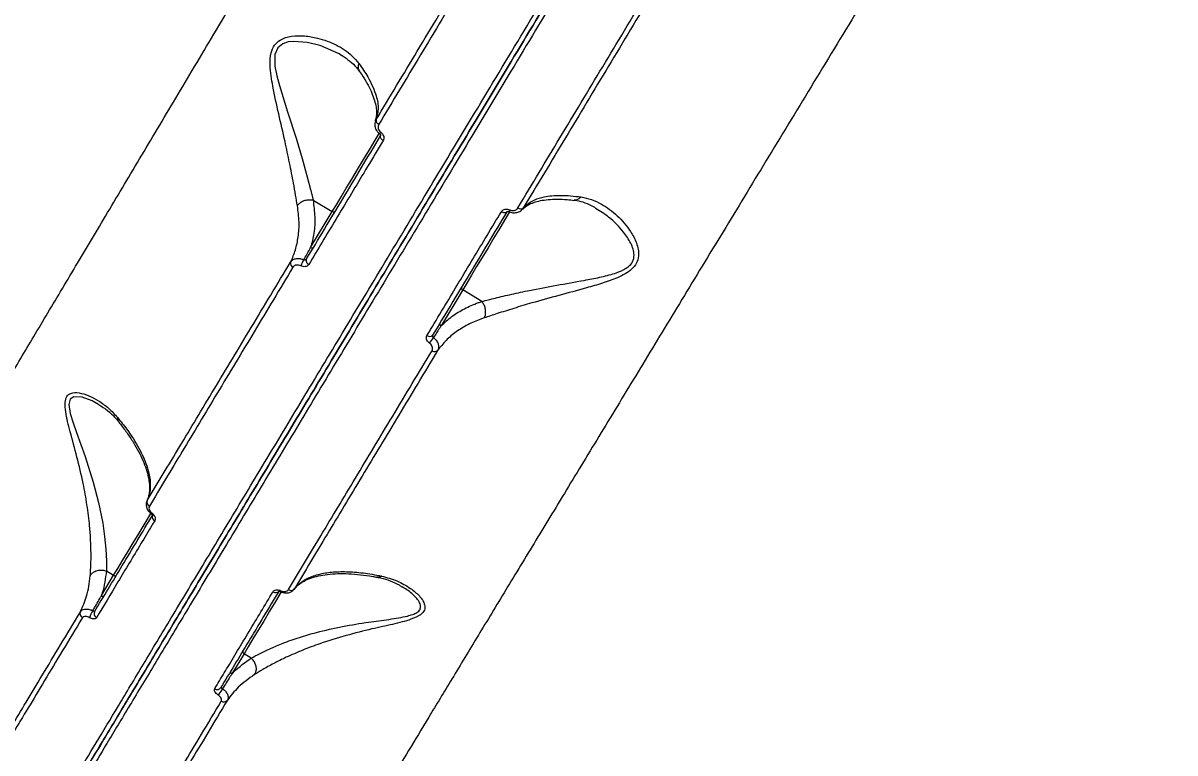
# Model space of a CAD drawing. Header units: millimetres. Extents: x -10374 to 11119, y -8221 to 9433.
# Drawn here: x -873.7 to -631.3, y -2485.7 to -2332.2 of the extents above; entities that cross this region are included whole.
import ezdxf

# ---------------------------------------------------------------- set-up
doc = ezdxf.new("R2010")
doc.units = ezdxf.units.MM
for name, color, linetype in [('DIKOM_ОБЪЕКТ', 7, 'Continuous'), ('DIKOM_РАЗМЕР_ЗОНА', 7, 'Continuous'), ('DIKOM_РАЗМЕР_ОБЪЕКТА', 7, 'Continuous')]:
    doc.layers.add(name, color=color, linetype=linetype)
doc.styles.add('style1', font='arial.ttf', dxfattribs={"width": 0.8})
doc.dimstyles.new('1-50', dxfattribs={"dimtxt": 300, "dimasz": 200, "dimexe": 100, "dimexo": 0, "dimgap": 100, "dimtad": 0, "dimdec": 0, "dimtxsty": 'style1', "dimcen": 0, "dimclrd": 7, "dimclre": 7, "dimadec": 1, "dimazin": 2, "dimtfac": 1, "dimtdec": 0, "dimtmove": 1, "dimatfit": 3, "dimfxl": 0, "dimlwd": 25, "dimlwe": 18, "dimarcsym": 0})

# ---------------------------------------------------------------- blocks, each defined once
blk = doc.blocks.new('*D16')
at = {"layer": 'Defpoints', "color": 0, "transparency": 16777216}
for p in [(-9045.1, 5161.67), (3694.49, 5161.67), (1813.16, -6719.94)]:
    blk.add_point(p, dxfattribs=at)
at = {"layer": 'DIKOM_РАЗМЕР_ОБЪЕКТА', "color": 7, "lineweight": 18, "transparency": 16777216}
for p, q in [((3694.49, 5161.67), (-9145.1, 5161.67)), ((1813.16, -6719.94), (-9145.1, -6719.94))]:
    blk.add_line(p, q, dxfattribs=at)
at = {"layer": 'DIKOM_РАЗМЕР_ОБЪЕКТА', "color": 7, "lineweight": 25, "transparency": 16777216}
for p, q in [((-9045.1, 4961.67), (-9045.1, -0.45)), ((-9045.1, -6519.94), (-9045.1, -1080.23))]:
    blk.add_line(p, q, dxfattribs=at)
at = {"layer": 'DIKOM_РАЗМЕР_ОБЪЕКТА', "color": 7, "transparency": 16777216}
for points in [[(-9078.43, 4961.67), (-9011.76, 4961.67), (-9045.1, 5161.67)], [(-9078.43, -6519.94), (-9011.76, -6519.94), (-9045.1, -6719.94)]]:
    blk.add_solid(points, dxfattribs=at)
at = {"layer": 'DIKOM_РАЗМЕР_ОБЪЕКТА', "color": 0, "transparency": 16777216, "insert": (-9045.1, -540.34), "char_height": 300, "attachment_point": 5, "rotation": 90, "style": 'style1'}
blk.add_mtext('11900', dxfattribs=at)
blk = doc.blocks.new('*D14')
at = {"layer": 'Defpoints', "color": 0, "transparency": 16777216}
for p in [(-7515.85, 9236.32), (11119.43, -1423.4), (-7515.85, -2401.58)]:
    blk.add_point(p, dxfattribs=at)
at = {"layer": 'DIKOM_РАЗМЕР_ЗОНА', "color": 7, "lineweight": 18, "transparency": 16777216}
for p, q in [((-7515.85, -2401.58), (-7515.85, 9336.32)), ((11119.43, -1423.4), (11119.43, 9336.32))]:
    blk.add_line(p, q, dxfattribs=at)
at = {"layer": 'DIKOM_РАЗМЕР_ЗОНА', "color": 7, "lineweight": 25, "transparency": 16777216}
for p, q in [((-7315.85, 9236.32), (77.56, 9236.32)), ((10919.43, 9236.32), (1157.34, 9236.32))]:
    blk.add_line(p, q, dxfattribs=at)
at = {"layer": 'DIKOM_РАЗМЕР_ЗОНА', "color": 7, "transparency": 16777216}
for points in [[(-7315.85, 9269.65), (-7315.85, 9202.98), (-7515.85, 9236.32)], [(10919.43, 9269.65), (10919.43, 9202.98), (11119.43, 9236.32)]]:
    blk.add_solid(points, dxfattribs=at)
at = {"layer": 'DIKOM_РАЗМЕР_ЗОНА', "color": 0, "transparency": 16777216, "insert": (617.45, 9236.32), "char_height": 300, "attachment_point": 5, "style": 'style1'}
blk.add_mtext('18650', dxfattribs=at)
blk = doc.blocks.new('*D13')
at = {"layer": 'Defpoints', "color": 0, "transparency": 16777216}
for p in [(-10176.97, 7112.81), (3082.33, 7112.81), (2015.48, -8221.4)]:
    blk.add_point(p, dxfattribs=at)
at = {"layer": 'DIKOM_РАЗМЕР_ЗОНА', "color": 7, "lineweight": 18, "transparency": 16777216}
for p, q in [((3082.33, 7112.81), (-10276.97, 7112.81)), ((2015.48, -8221.4), (-10276.97, -8221.4))]:
    blk.add_line(p, q, dxfattribs=at)
at = {"layer": 'DIKOM_РАЗМЕР_ЗОНА', "color": 7, "lineweight": 25, "transparency": 16777216}
for p, q in [((-10176.97, 6912.81), (-10176.97, -14.41)), ((-10176.97, -8021.4), (-10176.97, -1094.19))]:
    blk.add_line(p, q, dxfattribs=at)
at = {"layer": 'DIKOM_РАЗМЕР_ЗОНА', "color": 7, "transparency": 16777216}
for points in [[(-10210.3, 6912.81), (-10143.64, 6912.81), (-10176.97, 7112.81)], [(-10210.3, -8021.4), (-10143.64, -8021.4), (-10176.97, -8221.4)]]:
    blk.add_solid(points, dxfattribs=at)
at = {"layer": 'DIKOM_РАЗМЕР_ЗОНА', "color": 0, "transparency": 16777216, "insert": (-10176.97, -554.3), "char_height": 300, "attachment_point": 5, "rotation": 90, "style": 'style1'}
blk.add_mtext('15300', dxfattribs=at)

msp = doc.modelspace()

# ---------------------------------------------------------------- linework, layer by layer
at = {"layer": 'DIKOM_ОБЪЕКТ', "color": 7, "linetype": 'Continuous', "lineweight": 15}
for p, q in [((-799.48, -2352.76), (-799.38, -2352.48)), ((-812.65, -2369.4), (-808.61, -2371.82)), ((-813.16, -2379.4), (-808.61, -2371.82)), ((-781.18, -2388.3), (-785.73, -2395.88)), ((-777.14, -2390.73), (-781.18, -2388.3)), ((-847.54, -2432.6), (-847.61, -2432.76)), ((-857.17, -2452.64), (-854.6, -2448.36)), ((-856.13, -2447.44), (-856.13, -2447.45)), ((-856.13, -2447.45), (-854.6, -2448.36)), ((-816.66, -2451.35), (-816.6, -2451.26)), ((-827.17, -2464.85), (-829.74, -2469.12)), ((-825.64, -2465.76), (-827.17, -2464.85)), ((-825.64, -2465.76), (-825.64, -2465.77))]:
    msp.add_line(p, q, dxfattribs=at)
at = {"layer": 'DIKOM_ОБЪЕКТ', "color": 7, "linetype": 'Continuous', "lineweight": 15, "flags": 128}
for points in [[(-806.59, -2339.06), (-807.14, -2338.66), (-811.18, -2336.91), (-813.91, -2336.22), (-816.68, -2336.01), (-817.88, -2336.14), (-819, -2336.51), (-820.08, -2337.39), (-820.66, -2338.77), (-820.66, -2341.24), (-820.28, -2343.27), (-819.74, -2345.33), (-818.03, -2350.86), (-816.24, -2356.39), (-814.95, -2360.67), (-813.81, -2364.79), (-813.2, -2367.19), (-812.65, -2369.39), (-812.65, -2369.39), (-812.65, -2369.39)], [(-808.61, -2371.82), (-807.74, -2370.38), (-806.75, -2368.74), (-805.67, -2366.93), (-804.5, -2364.99), (-803.28, -2362.96), (-802.04, -2360.89), (-800.79, -2358.82), (-799.58, -2356.8), (-798.73, -2355.39)], [(-797.91, -2356.92), (-798.07, -2356.81), (-798.21, -2356.68), (-798.33, -2356.54), (-798.42, -2356.4), (-798.48, -2356.26), (-798.51, -2356.13), (-798.5, -2356), (-798.45, -2355.89)], [(-771.32, -2371.9), (-772.15, -2373.28), (-773.37, -2375.3), (-774.61, -2377.37), (-775.85, -2379.44), (-777.07, -2381.47), (-778.24, -2383.41), (-779.33, -2385.22), (-780.31, -2386.86), (-781.18, -2388.3)], [(-771.88, -2371.86), (-771.96, -2371.95), (-772.06, -2372.02), (-772.19, -2372.06), (-772.35, -2372.07), (-772.51, -2372.06), (-772.69, -2372.02), (-772.87, -2371.95), (-773.04, -2371.86)], [(-857.79, -2412.44), (-859.13, -2411.67), (-861.22, -2410.89), (-862.98, -2410.79), (-863.76, -2411.33), (-864.03, -2412.42), (-863.74, -2414.31), (-863.15, -2416.25), (-862.43, -2418.29), (-860.6, -2423.39), (-858.88, -2428.75), (-857.76, -2433.06), (-856.9, -2437.37), (-856.5, -2440.17), (-856.24, -2442.85), (-856.13, -2445.29), (-856.13, -2447.44), (-856.13, -2447.44), (-856.13, -2447.44)], [(-854.6, -2448.36), (-853.73, -2446.92), (-852.74, -2445.27), (-851.64, -2443.45), (-850.47, -2441.5), (-849.25, -2439.46), (-848, -2437.38), (-846.8, -2435.39)], [(-846.7, -2435.42), (-846.7, -2435.42), (-846.7, -2435.42)], [(-819.36, -2451.84), (-820.57, -2453.86), (-821.82, -2455.94), (-823.04, -2457.98), (-824.21, -2459.93), (-825.31, -2461.75), (-826.3, -2463.4), (-827.17, -2464.85)], [(-819.45, -2451.8), (-819.45, -2451.8), (-819.46, -2451.78), (-819.47, -2451.75), (-819.46, -2451.71), (-819.45, -2451.66), (-819.44, -2451.6)]]:
    msp.add_lwpolyline(points, dxfattribs=at)
at = {"layer": 'DIKOM_ОБЪЕКТ', "color": 7, "linetype": 'Continuous', "lineweight": 15}
for centre, radius, start, end in [((-249.06, -1471.64), 1210, 208.04739, 238.95261), ((-798.49, -2352.63), 0.908, 170.5569, 248.1792), ((-799.16, -2354.64), 0.961, 300.8065, 325.5588), ((-808.33, -2371.46), 0.454, 232.6342, 320.7469), ((-770.46, -2371.89), 0.942, 152.2082, 177.4807), ((-768.98, -2370.36), 0.908, 229.8419, 307.4151), ((-812.88, -2379.04), 0.454, 232.6177, 320.7527), ((-808.28, -2385.74), 7.38, 149.0499, 160.253), ((-813.23, -2382.15), 0.883, 162.1987, 247.5573), ((-816.52, -2382.7), 0.906, 165.3456, 246.559), ((-780.99, -2387.89), 0.455, 157.2877, 245.3678), ((-785.54, -2395.47), 0.454, 157.225, 245.4344), ((-788.13, -2397.23), 0.884, 230.4748, 315.764), ((-793.61, -2394.56), 7.36, 317.73, 328.9628), ((-787.07, -2400.39), 0.905, 231.4363, 312.6776), ((-846.66, -2432.97), 0.93, 158.2215, 243.2417), ((-846.74, -2435.18), 0.25, 279.3808, 325.6893), ((-845.53, -2436.04), 0.944, 163.2221, 242.9707), ((-854.32, -2448), 0.454, 232.6292, 320.7627), ((-820.55, -2451.08), 0.922, 234.4733, 322.8971), ((-817.3, -2450.61), 0.931, 234.7984, 319.7482), ((-856.89, -2452.28), 0.454, 232.6393, 320.7311), ((-860.73, -2456.44), 0.951, 155.535, 241.4748), ((-855.28, -2458.5), 4.57, 143.7999, 164.5434), ((-857.78, -2456.45), 0.943, 152.888, 241.9039), ((-826.98, -2464.43), 0.455, 157.3306, 245.3249), ((-829.55, -2468.71), 0.455, 157.3314, 245.3319), ((-832.82, -2471.45), 0.943, 236.0764, 325.0969), ((-835.8, -2470.21), 4.58, 313.455, 334.1778), ((-831.42, -2474.05), 0.951, 236.5272, 322.4598)]:
    msp.add_arc(centre, radius, start, end, dxfattribs=at)
for points, knots in [([(-873.11, -2508.29), (-873.08, -2508.25), (-873, -2508.12), (-872.33, -2506.99), (-870.92, -2504.65), (-868.83, -2501.17), (-866.04, -2496.53), (-862.55, -2490.72), (-858.43, -2483.86), (-853.71, -2476.01), (-848.43, -2467.22), (-842.51, -2457.37), (-835.94, -2446.43), (-828.73, -2434.43), (-821.03, -2421.61), (-812.88, -2408.06), (-804.34, -2393.84), (-795.25, -2378.72), (-785.64, -2362.72), (-775.52, -2345.88), (-765.23, -2328.76), (-754.84, -2311.46), (-744.4, -2294.08), (-733.61, -2276.13), (-722.5, -2257.64), (-711.09, -2238.65), (-699.48, -2219.33), (-687.7, -2199.73), (-675.79, -2179.9), (-663.7, -2159.78), (-651.48, -2139.44), (-639.15, -2118.92), (-627, -2098.7), (-615.06, -2078.82), (-603.36, -2059.35), (-591.71, -2039.97), (-580.16, -2020.74), (-568.75, -2001.75), (-558.37, -1984.48), (-551.93, -1973.77), (-549.08, -1969.03)], [0, 0, 0, 0, 0.015651, 0.042167, 0.068704, 0.09522, 0.122506, 0.149814, 0.177101, 0.203617, 0.230153, 0.256669, 0.283955, 0.311264, 0.33855, 0.365066, 0.391602, 0.418118, 0.445404, 0.472713, 0.499999, 0.52556, 0.551139, 0.576701, 0.60295, 0.629218, 0.655467, 0.681983, 0.708519, 0.735035, 0.762322, 0.78963, 0.816916, 0.843432, 0.869969, 0.896485, 0.923771, 0.951079, 0.978366, 1, 1, 1, 1]), ([(-871.74, -2507.95), (-871.71, -2507.91), (-871.63, -2507.78), (-870.94, -2506.63), (-869.49, -2504.22), (-867.36, -2500.67), (-864.57, -2496.03), (-861.13, -2490.3), (-857.05, -2483.51), (-852.32, -2475.63), (-846.95, -2466.7), (-840.98, -2456.77), (-834.43, -2445.87), (-827.34, -2434.05), (-819.7, -2421.36), (-811.55, -2407.78), (-802.88, -2393.35), (-793.74, -2378.14), (-784.17, -2362.22), (-774.21, -2345.64), (-763.9, -2328.47), (-753.23, -2310.72), (-742.24, -2292.43), (-730.96, -2273.66), (-719.45, -2254.5), (-707.76, -2235.04), (-695.92, -2215.34), (-683.95, -2195.42), (-671.87, -2175.32), (-659.72, -2155.1), (-647.57, -2134.87), (-635.46, -2114.72), (-624.19, -2095.96), (-613.77, -2078.62), (-604.19, -2062.68), (-594.72, -2046.92), (-585.27, -2031.18), (-575.86, -2015.52), (-566.52, -1999.98), (-557.36, -1984.74), (-551.44, -1974.89), (-548.48, -1969.97)], [0, 0, 0, 0, 0.015652, 0.042489, 0.069411, 0.096375, 0.12334, 0.150262, 0.177099, 0.203936, 0.230857, 0.257822, 0.284787, 0.311708, 0.338545, 0.365382, 0.392304, 0.419269, 0.446234, 0.473155, 0.499992, 0.526829, 0.553751, 0.580716, 0.60768, 0.634602, 0.661439, 0.688276, 0.715198, 0.742163, 0.769127, 0.796049, 0.822886, 0.844632, 0.8664, 0.888169, 0.909915, 0.932423, 0.954957, 0.977491, 1, 1, 1, 1]), ([(-548.48, -1969.97), (-551.32, -1974.7), (-557.69, -1985.29), (-567.93, -2002.33), (-579.15, -2021), (-590.63, -2040.11), (-602.31, -2059.56), (-614.15, -2079.25), (-626.1, -2099.14), (-638.15, -2119.19), (-650.27, -2139.36), (-662.42, -2159.6), (-674.56, -2179.79), (-686.62, -2199.87), (-698.42, -2219.5), (-709.94, -2238.67), (-721.17, -2257.36), (-732.22, -2275.76), (-743.06, -2293.8), (-753.63, -2311.38), (-764.02, -2328.68), (-774.21, -2345.64), (-784.17, -2362.22), (-793.74, -2378.14), (-802.88, -2393.35), (-811.55, -2407.78), (-819.7, -2421.36), (-827.34, -2434.05), (-834.43, -2445.87), (-840.98, -2456.77), (-846.95, -2466.7), (-852.32, -2475.63), (-856.75, -2483.01), (-860.37, -2489.04), (-863.31, -2493.93), (-865.82, -2498.11), (-867.93, -2501.61), (-869.6, -2504.39), (-870.81, -2506.4), (-871.57, -2507.68), (-871.68, -2507.86), (-871.74, -2507.95)], [0, 0, 0, 0, 0.021635, 0.048472, 0.075394, 0.102359, 0.129323, 0.156245, 0.183082, 0.209919, 0.236841, 0.263805, 0.29077, 0.317692, 0.344529, 0.370377, 0.3963, 0.422262, 0.448224, 0.474147, 0.499995, 0.526832, 0.553754, 0.580718, 0.607683, 0.634605, 0.661441, 0.688278, 0.7152, 0.742165, 0.769129, 0.796051, 0.822888, 0.844633, 0.866402, 0.88817, 0.909915, 0.932424, 0.954958, 0.977491, 1, 1, 1, 1]), ([(-547.37, -1970.05), (-549.43, -1973.48), (-555.01, -1982.77), (-564.4, -1998.39), (-575.58, -2017.01), (-587.04, -2036.08), (-598.71, -2055.5), (-610.54, -2075.19), (-622.49, -2095.08), (-634.55, -2115.15), (-646.69, -2135.35), (-658.88, -2155.63), (-671.05, -2175.9), (-683.15, -2196.04), (-695.15, -2216.01), (-707.02, -2235.76), (-718.74, -2255.27), (-730.28, -2274.48), (-741.59, -2293.29), (-752.6, -2311.63), (-763.3, -2329.42), (-773.64, -2346.63), (-783.62, -2363.24), (-793.21, -2379.21), (-802.37, -2394.45), (-811.06, -2408.91), (-819.24, -2422.52), (-826.89, -2435.25), (-834, -2447.09), (-840.57, -2458.02), (-846.55, -2467.98), (-851.93, -2476.93), (-856.45, -2484.45), (-860.21, -2490.71), (-863.3, -2495.86), (-865.92, -2500.21), (-868.03, -2503.73), (-869.64, -2506.41), (-870.73, -2508.22), (-871.3, -2509.16), (-871.37, -2509.28), (-871.39, -2509.33)], [0, 0, 0, 0, 0.015653, 0.04249, 0.069411, 0.096376, 0.123341, 0.150263, 0.1771, 0.203937, 0.230859, 0.257823, 0.284788, 0.31171, 0.338547, 0.365384, 0.392306, 0.41927, 0.446235, 0.473157, 0.499994, 0.526831, 0.553752, 0.580717, 0.607682, 0.634604, 0.661441, 0.688278, 0.715199, 0.742164, 0.769129, 0.79605, 0.822887, 0.845967, 0.869168, 0.892397, 0.915626, 0.938828, 0.961588, 0.984348, 1, 1, 1, 1]), ([(-897.5, -2441.91), (-896.86, -2440.82), (-895.55, -2438.64), (-892.83, -2434.06), (-889.55, -2428.57), (-885.68, -2422.08), (-881.25, -2414.66), (-876.28, -2406.3), (-870.74, -2397.02), (-864.68, -2386.84), (-858.1, -2375.8), (-851.04, -2363.95), (-843.54, -2351.35), (-835.61, -2338.03), (-827.26, -2324), (-818.51, -2309.28), (-809.39, -2293.95), (-799.94, -2278.06), (-790.22, -2261.69), (-780.23, -2244.89), (-770.01, -2227.66), (-759.56, -2210.04), (-748.92, -2192.1), (-738.16, -2173.93), (-727.31, -2155.6), (-716.41, -2137.17), (-705.46, -2118.64), (-694.5, -2100.07), (-683.56, -2081.51), (-672.7, -2063.06), (-661.96, -2044.8), (-652.17, -2028.13), (-643.3, -2013), (-638.01, -2003.96), (-635.36, -1999.44)], [0, 0, 0, 0, 0.031557, 0.063213, 0.09492, 0.126627, 0.158283, 0.189839, 0.221397, 0.253054, 0.284762, 0.31647, 0.348127, 0.379685, 0.411265, 0.442944, 0.474674, 0.506404, 0.538084, 0.569664, 0.601295, 0.633025, 0.664806, 0.696588, 0.728318, 0.75995, 0.791659, 0.823468, 0.855327, 0.887186, 0.918995, 0.950705, 0.975352, 1, 1, 1, 1]), ([(-533.72, -2060.52), (-536.82, -2065.54), (-543.02, -2075.6), (-552.5, -2091.01), (-562.09, -2106.61), (-571.9, -2122.6), (-581.93, -2138.94), (-592.14, -2155.62), (-602.38, -2172.35), (-612.95, -2189.65), (-623.85, -2207.5), (-635.04, -2225.83), (-646.14, -2244.05), (-657.11, -2262.06), (-667.9, -2279.78), (-678.45, -2297.12), (-688.75, -2314.06), (-698.78, -2330.57), (-708.53, -2346.63), (-717.96, -2362.15), (-727.01, -2377.07), (-735.66, -2391.32), (-743.87, -2404.87), (-751.65, -2417.7), (-758.99, -2429.8), (-765.84, -2441.1), (-772.18, -2451.56), (-778.08, -2461.31), (-783.5, -2470.26), (-788.4, -2478.35), (-792.66, -2485.39), (-796.25, -2491.32), (-799.23, -2496.23), (-800.63, -2498.54), (-801.33, -2499.7)], [0, 0, 0, 0, 0.027767, 0.055566, 0.083366, 0.111132, 0.140037, 0.16898, 0.197923, 0.226828, 0.258637, 0.290548, 0.32251, 0.354472, 0.386382, 0.418191, 0.449896, 0.4817, 0.513556, 0.545411, 0.577215, 0.608919, 0.640547, 0.672276, 0.704055, 0.735834, 0.767563, 0.799191, 0.832594, 0.866026, 0.899429, 0.932943, 0.966486, 1, 1, 1, 1]), ([(-799.38, -2352.48), (-796.52, -2347.71), (-790.78, -2338.16), (-781.78, -2323.18), (-772.51, -2307.74), (-764.5, -2294.41), (-759.58, -2286.22), (-757.91, -2283.44)], [0, 0, 0, 0, 0.220311, 0.440621, 0.663082, 0.885545, 1, 1, 1, 1]), ([(-757.26, -2284.27), (-758.93, -2287.06), (-763.83, -2295.22), (-771.79, -2308.47), (-781.07, -2323.91), (-790.12, -2338.98), (-795.92, -2348.64), (-798.83, -2353.47)], [0, 0, 0, 0, 0.114453, 0.334765, 0.555075, 0.777538, 1, 1, 1, 1]), ([(-769.57, -2371.05), (-768.08, -2368.58), (-763.74, -2361.35), (-756.3, -2348.97), (-747.15, -2333.75), (-737.73, -2318.08), (-731.23, -2307.27), (-727.98, -2301.86)], [0, 0, 0, 0, 0.114455, 0.334766, 0.555077, 0.777539, 1, 1, 1, 1]), ([(-726.94, -2302.05), (-730.15, -2307.39), (-736.57, -2318.07), (-745.95, -2333.67), (-755.11, -2348.91), (-762.59, -2361.35), (-766.95, -2368.61), (-768.43, -2371.08)], [0, 0, 0, 0, 0.220311, 0.440621, 0.663085, 0.885547, 1, 1, 1, 1]), ([(-815.94, -2370.62), (-816.07, -2369.88), (-816.32, -2368.4), (-816.85, -2365.38), (-817.59, -2361.61), (-818.62, -2356.69), (-819.9, -2351.27), (-820.93, -2346.63), (-821.5, -2343.26), (-821.74, -2340.85), (-821.63, -2338.58), (-820.82, -2336.75), (-819.37, -2335.46), (-817.13, -2334.83), (-814.43, -2334.8), (-811.19, -2335.36), (-807.72, -2336.64), (-804.82, -2338.54), (-803.5, -2340.1), (-803.02, -2340.65)], [0, 0, 0, 0, 0.044776, 0.089583, 0.160959, 0.23245, 0.323855, 0.41521, 0.450599, 0.485929, 0.532941, 0.566421, 0.599802, 0.65309, 0.710808, 0.768668, 0.859285, 0.94979, 1, 1, 1, 1]), ([(-806.55, -2339.01), (-805.99, -2339.39), (-804.87, -2340.13), (-803.69, -2341.23), (-803.15, -2342.01), (-802.97, -2342.27)], [0, 0, 0, 0, 0.402991, 0.804801, 1, 1, 1, 1]), ([(-803.02, -2340.65), (-803.03, -2340.68), (-803.13, -2340.93), (-803.21, -2341.41), (-803.14, -2341.93), (-802.96, -2342.15), (-802.91, -2342.2)], [0, 0, 0, 0, 0.043978, 0.440674, 0.85207, 1, 1, 1, 1]), ([(-803.02, -2340.65), (-802.36, -2341.62), (-801.19, -2343.32), (-800.05, -2345.59), (-799.2, -2347.87), (-798.78, -2350.29), (-799.18, -2351.75), (-799.38, -2352.48)], [0, 0, 0, 0, 0.202257, 0.356404, 0.511992, 0.753248, 1, 1, 1, 1]), ([(-802.96, -2342.24), (-802.88, -2342.34), (-802.33, -2343.08), (-801.54, -2344.39), (-800.61, -2346.12), (-799.94, -2347.73), (-799.5, -2349.18), (-799.29, -2350.47), (-799.3, -2351.56), (-799.42, -2352.3), (-799.58, -2352.63), (-799.62, -2352.72)], [0, 0, 0, 0, 0.02095, 0.150015, 0.280005, 0.410746, 0.542086, 0.674149, 0.807818, 0.945682, 1, 1, 1, 1]), ([(-799.49, -2352.76), (-799.56, -2352.96), (-799.72, -2353.42), (-799.61, -2354.19), (-799.26, -2354.93), (-798.86, -2355.28), (-798.66, -2355.45)], [0, 0, 0, 0, 0.216947, 0.486616, 0.758139, 1, 1, 1, 1]), ([(-798.83, -2353.47), (-798.88, -2353.61), (-799, -2353.87), (-798.97, -2354.34), (-798.77, -2354.78), (-798.53, -2355.05), (-798.39, -2355.17), (-798.37, -2355.18)], [0, 0, 0, 0, 0.24867, 0.497522, 0.738938, 0.970388, 1, 1, 1, 1]), ([(-798.37, -2355.18), (-798.23, -2355.31), (-797.97, -2355.56), (-797.77, -2356.04), (-797.73, -2356.51), (-797.85, -2356.78), (-797.91, -2356.92)], [0, 0, 0, 0, 0.259216, 0.502189, 0.751154, 1, 1, 1, 1]), ([(-814.07, -2381.88), (-811.54, -2377.68), (-806.49, -2369.27), (-801.13, -2360.35), (-798.45, -2355.89)], [0, 0, 0, 0, 0.49945, 1, 1, 1, 1]), ([(-797.91, -2356.92), (-798.19, -2357.37), (-799.56, -2359.66), (-802.91, -2365.24), (-807.9, -2373.54), (-811.68, -2379.83), (-813.57, -2382.97)], [0, 0, 0, 0, 0.050771, 0.253857, 0.626699, 1, 1, 1, 1]), ([(-798.68, -2355.47), (-798.65, -2355.48), (-798.59, -2355.53), (-798.51, -2355.63), (-798.45, -2355.74), (-798.44, -2355.84), (-798.45, -2355.88), (-798.45, -2355.89), (-798.45, -2355.89)], [0, 0, 0, 0, 0.074821, 0.217167, 0.363643, 0.573526, 0.836224, 1, 1, 1, 1]), ([(-815.94, -2370.62), (-815.93, -2370.58), (-815.85, -2370.45), (-815.6, -2370.14), (-815.08, -2369.74), (-814.31, -2369.43), (-813.46, -2369.29), (-812.92, -2369.36), (-812.65, -2369.39)], [0, 0, 0, 0, 0.035039, 0.15521, 0.366452, 0.577573, 0.788752, 1, 1, 1, 1]), ([(-812.65, -2369.4), (-812.5, -2370.59), (-812.19, -2372.99), (-812.37, -2376.35), (-812.9, -2378.4), (-813.16, -2379.4)], [0, 0, 0, 0, 0.33721, 0.679132, 1, 1, 1, 1]), ([(-812.65, -2369.39), (-812.65, -2369.39), (-812.65, -2369.39), (-812.65, -2369.4), (-812.65, -2369.4)], [0, 0, 0, 0, 0.640553, 1, 1, 1, 1]), ([(-756.28, -2368.74), (-755.54, -2368.9), (-754.06, -2369.22), (-751.47, -2370.46), (-748.57, -2372.57), (-746.1, -2375.47), (-744.74, -2377.99), (-744.22, -2379.76), (-744.12, -2381.23), (-744.52, -2382.7), (-745.57, -2383.99), (-746.98, -2384.97), (-749.04, -2385.97), (-751.77, -2386.93), (-755.91, -2388.11), (-760.93, -2389.47), (-766.09, -2390.88), (-770.43, -2392.19), (-773.86, -2393.28), (-775.77, -2393.91), (-776.67, -2394.21)], [0, 0, 0, 0, 0.051931, 0.103891, 0.195155, 0.286404, 0.343701, 0.373133, 0.402473, 0.436683, 0.46711, 0.496974, 0.526966, 0.580892, 0.634953, 0.72659, 0.818134, 0.881057, 0.943887, 1, 1, 1, 1]), ([(-768.54, -2371.37), (-768.42, -2371.23), (-768.13, -2370.89), (-767.38, -2370.39), (-766.28, -2369.9), (-764.87, -2369.51), (-763.23, -2369.27), (-761.34, -2369.19), (-759.48, -2369.25), (-758.18, -2369.4), (-757.67, -2369.47)], [0, 0, 0, 0, 0.096592, 0.230709, 0.373582, 0.509832, 0.644038, 0.777817, 0.911486, 1, 1, 1, 1]), ([(-768.43, -2371.08), (-768.16, -2370.79), (-767.51, -2370.1), (-766.07, -2369.29), (-763.82, -2368.61), (-760.68, -2368.28), (-757.76, -2368.58), (-756.28, -2368.74)], [0, 0, 0, 0, 0.130168, 0.308139, 0.48827, 0.740852, 1, 1, 1, 1]), ([(-757.73, -2369.42), (-757.55, -2369.44), (-756.78, -2369.51), (-755.43, -2369.95), (-754.09, -2370.51), (-753.35, -2370.99), (-753.18, -2371.11)], [0, 0, 0, 0, 0.1149, 0.487127, 0.877261, 1, 1, 1, 1]), ([(-756.28, -2368.74), (-756.3, -2368.76), (-756.47, -2368.96), (-756.86, -2369.25), (-757.34, -2369.44), (-757.6, -2369.39), (-757.65, -2369.37)], [0, 0, 0, 0, 0.045409, 0.455059, 0.879954, 1, 1, 1, 1]), ([(-817.39, -2382.47), (-817.38, -2382.44), (-816.97, -2381.61), (-816.3, -2379.9), (-815.7, -2377.1), (-815.5, -2374), (-815.79, -2371.75), (-815.94, -2370.62)], [0, 0, 0, 0, 0.0089, 0.241791, 0.47728, 0.736826, 1, 1, 1, 1]), ([(-788.69, -2397.91), (-788.44, -2397.49), (-787.16, -2395.37), (-783.98, -2390.07), (-779.06, -2381.88), (-775.05, -2375.2), (-773.04, -2371.86)], [0, 0, 0, 0, 0.050767, 0.253854, 0.626701, 1, 1, 1, 1]), ([(-771.88, -2371.86), (-774.56, -2376.31), (-779.91, -2385.23), (-784.97, -2393.64), (-787.5, -2397.85)], [0, 0, 0, 0, 0.49945, 1, 1, 1, 1]), ([(-777.13, -2390.74), (-777.13, -2390.74), (-776.27, -2390.52), (-774.27, -2390), (-770.88, -2389.21), (-766.54, -2388.27), (-761.41, -2387.33), (-756.44, -2386.45), (-752.34, -2385.69), (-749.51, -2384.98), (-747.5, -2384.21), (-746.2, -2383.4), (-745.31, -2382.38), (-745.04, -2381.04), (-745.28, -2379.71), (-745.98, -2378.05), (-747.62, -2375.67), (-750.11, -2373.07), (-752.28, -2371.73), (-753.21, -2371.16)], [0, 0, 0, 0, 0.000036, 0.064727, 0.138266, 0.211901, 0.319346, 0.426878, 0.488811, 0.550571, 0.591445, 0.61552, 0.647152, 0.682925, 0.715058, 0.747339, 0.812667, 0.919396, 1, 1, 1, 1]), ([(-773.04, -2371.86), (-773.01, -2371.82), (-772.91, -2371.67), (-772.65, -2371.45), (-772.23, -2371.31), (-771.76, -2371.29), (-771.45, -2371.4), (-771.29, -2371.45)], [0, 0, 0, 0, 0.079586, 0.319543, 0.549852, 0.774828, 1, 1, 1, 1]), ([(-771.87, -2371.86), (-771.87, -2371.85), (-771.87, -2371.84), (-771.78, -2371.79), (-771.65, -2371.79), (-771.52, -2371.8), (-771.43, -2371.84), (-771.4, -2371.86)], [0, 0, 0, 0, 0.35478, 0.585625, 0.756076, 0.899141, 1, 1, 1, 1]), ([(-771.4, -2371.84), (-771.36, -2371.86), (-771.06, -2372.02), (-770.4, -2372.13), (-769.54, -2372), (-768.92, -2371.71), (-768.72, -2371.41), (-768.68, -2371.35)], [0, 0, 0, 0, 0.03945, 0.331991, 0.628624, 0.92325, 1, 1, 1, 1]), ([(-771.29, -2371.45), (-771.14, -2371.51), (-770.83, -2371.62), (-770.36, -2371.6), (-769.95, -2371.46), (-769.7, -2371.24), (-769.6, -2371.09), (-769.57, -2371.05)], [0, 0, 0, 0, 0.226234, 0.452783, 0.682484, 0.920777, 1, 1, 1, 1]), ([(-768.43, -2371.08), (-768.47, -2371.15), (-768.53, -2371.25), (-768.63, -2371.33), (-768.66, -2371.35)], [0, 0, 0, 0, 0.666711, 1, 1, 1, 1]), ([(-814.6, -2381.95), (-814.18, -2381.21), (-813.69, -2380.36), (-813.22, -2379.51), (-813.16, -2379.4)], [0, 0, 0, 0, 0.864939, 1, 1, 1, 1]), ([(-817.39, -2382.47), (-817.37, -2382.43), (-817.23, -2382.22), (-816.87, -2381.9), (-816.19, -2381.67), (-815.39, -2381.66), (-814.87, -2381.85), (-814.6, -2381.95)], [0, 0, 0, 0, 0.04798, 0.286149, 0.524211, 0.762064, 1, 1, 1, 1]), ([(-814.6, -2381.95), (-814.55, -2381.97), (-814.45, -2382.01), (-814.3, -2382.02), (-814.17, -2381.98), (-814.1, -2381.93), (-814.07, -2381.89), (-814.07, -2381.88)], [0, 0, 0, 0, 0.236833, 0.474467, 0.712301, 0.950972, 1, 1, 1, 1]), ([(-847.53, -2432.63), (-845.29, -2428.91), (-840.82, -2421.47), (-833.49, -2409.26), (-825.73, -2396.35), (-820.17, -2387.09), (-817.39, -2382.47)], [0, 0, 0, 0, 0.248595, 0.49719, 0.748595, 1, 1, 1, 1]), ([(-816.88, -2383.53), (-819.63, -2388.11), (-825.15, -2397.29), (-832.9, -2410.19), (-840.29, -2422.49), (-844.82, -2430.03), (-847.08, -2433.8)], [0, 0, 0, 0, 0.248595, 0.497191, 0.748595, 1, 1, 1, 1]), ([(-815.22, -2383.25), (-815.38, -2383.19), (-815.69, -2383.07), (-816.16, -2383.07), (-816.57, -2383.19), (-816.78, -2383.38), (-816.86, -2383.51), (-816.88, -2383.53)], [0, 0, 0, 0, 0.237863, 0.475569, 0.713785, 0.952058, 1, 1, 1, 1]), ([(-813.57, -2382.97), (-813.58, -2382.99), (-813.66, -2383.12), (-813.88, -2383.3), (-814.28, -2383.43), (-814.75, -2383.43), (-815.06, -2383.31), (-815.22, -2383.25)], [0, 0, 0, 0, 0.048977, 0.287178, 0.5251, 0.76262, 1, 1, 1, 1]), ([(-785.73, -2395.88), (-784.97, -2395.18), (-783.5, -2393.83), (-780.84, -2392.22), (-778.68, -2391.26), (-777.39, -2390.82), (-777.14, -2390.73)], [0, 0, 0, 0, 0.320821, 0.622361, 0.927229, 1, 1, 1, 1]), ([(-777.14, -2390.73), (-777.14, -2390.73), (-777.14, -2390.73), (-777.13, -2390.74), (-777.13, -2390.74)], [0, 0, 0, 0, 0.697108, 1, 1, 1, 1]), ([(-776.67, -2394.21), (-776.65, -2394.18), (-776.57, -2394.05), (-776.41, -2393.68), (-776.31, -2393.04), (-776.39, -2392.21), (-776.67, -2391.39), (-776.98, -2390.96), (-777.13, -2390.74)], [0, 0, 0, 0, 0.03504, 0.155259, 0.366449, 0.577645, 0.788796, 1, 1, 1, 1]), ([(-785.73, -2395.88), (-785.85, -2396.06), (-786.38, -2396.87), (-786.9, -2397.7), (-787.3, -2398.35)], [0, 0, 0, 0, 0.218551, 1, 1, 1, 1]), ([(-776.67, -2394.21), (-776.9, -2394.29), (-778.1, -2394.7), (-780.15, -2395.6), (-782.59, -2397.1), (-784.75, -2398.9), (-785.88, -2400.34), (-786.45, -2401.06)], [0, 0, 0, 0, 0.056376, 0.288287, 0.522763, 0.759998, 1, 1, 1, 1]), ([(-788.16, -2399.51), (-788.19, -2399.48), (-788.35, -2399.36), (-788.59, -2399.09), (-788.79, -2398.68), (-788.84, -2398.26), (-788.74, -2398.03), (-788.69, -2397.91)], [0, 0, 0, 0, 0.04787, 0.285584, 0.523598, 0.761752, 1, 1, 1, 1]), ([(-787.5, -2397.85), (-787.51, -2397.88), (-787.54, -2397.96), (-787.52, -2398.09), (-787.45, -2398.22), (-787.37, -2398.3), (-787.31, -2398.34), (-787.3, -2398.35)], [0, 0, 0, 0, 0.238628, 0.477105, 0.71519, 0.952186, 1, 1, 1, 1]), ([(-787.3, -2398.35), (-787.26, -2398.39), (-787, -2398.6), (-786.59, -2399.06), (-786.27, -2399.76), (-786.19, -2400.47), (-786.37, -2400.86), (-786.45, -2401.06)], [0, 0, 0, 0, 0.04853, 0.286772, 0.524715, 0.762284, 1, 1, 1, 1]), ([(-817.84, -2451.37), (-815.6, -2447.64), (-811.12, -2440.19), (-803.77, -2427.95), (-795.99, -2415.01), (-790.42, -2405.74), (-787.63, -2401.1)], [0, 0, 0, 0, 0.248595, 0.49719, 0.748595, 1, 1, 1, 1]), ([(-786.45, -2401.06), (-789.2, -2405.63), (-794.7, -2414.79), (-802.44, -2427.66), (-809.81, -2439.93), (-814.33, -2447.45), (-816.59, -2451.21)], [0, 0, 0, 0, 0.248595, 0.497191, 0.748595, 1, 1, 1, 1]), ([(-787.63, -2401.1), (-787.58, -2400.98), (-787.48, -2400.75), (-787.53, -2400.34), (-787.73, -2399.92), (-787.98, -2399.65), (-788.14, -2399.53), (-788.16, -2399.51)], [0, 0, 0, 0, 0.237788, 0.475478, 0.713495, 0.951487, 1, 1, 1, 1]), ([(-859.52, -2448.49), (-859.51, -2448.41), (-859.46, -2447.7), (-859.38, -2446.18), (-859.34, -2443.71), (-859.42, -2440.97), (-859.66, -2437.56), (-860.17, -2433.54), (-861.05, -2428.62), (-862.3, -2423.42), (-863.48, -2419.11), (-864.3, -2416), (-864.75, -2413.87), (-864.91, -2412.01), (-864.53, -2410.65), (-863.52, -2409.88), (-861.85, -2409.87), (-859.81, -2410.51), (-857.7, -2411.64), (-855.62, -2413.15), (-854.38, -2414.5), (-853.76, -2415.18)], [0, 0, 0, 0, 0.005629, 0.050811, 0.096013, 0.14387, 0.191764, 0.263312, 0.334975, 0.42709, 0.519181, 0.559018, 0.598782, 0.643818, 0.679926, 0.71607, 0.76912, 0.823719, 0.878453, 0.939231, 1, 1, 1, 1]), ([(-857.78, -2412.42), (-857.45, -2412.63), (-856.5, -2413.19), (-855.07, -2414.41), (-853.97, -2415.46), (-853.51, -2416.11), (-853.5, -2416.12)], [0, 0, 0, 0, 0.215389, 0.605672, 0.99375, 1, 1, 1, 1]), ([(-853.76, -2415.18), (-853.76, -2415.21), (-853.78, -2415.48), (-853.74, -2415.85), (-853.54, -2416.07), (-853.47, -2416.14)], [0, 0, 0, 0, 0.10149, 0.701716, 1, 1, 1, 1]), ([(-853.76, -2415.18), (-853.1, -2416), (-851.3, -2418.23), (-849.13, -2421.68), (-847.7, -2424.89), (-847.04, -2427.39), (-846.83, -2429.31), (-846.95, -2431.08), (-847.34, -2432.11), (-847.53, -2432.63)], [0, 0, 0, 0, 0.1128, 0.307377, 0.506236, 0.62803, 0.74983, 0.874915, 1, 1, 1, 1]), ([(-853.51, -2416.17), (-853.33, -2416.39), (-852.57, -2417.3), (-851.45, -2418.87), (-850.15, -2420.86), (-849.08, -2422.81), (-848.22, -2424.68), (-847.59, -2426.45), (-847.19, -2428.11), (-847.02, -2429.62), (-847.05, -2430.89), (-847.22, -2431.57), (-847.29, -2431.88)], [0, 0, 0, 0, 0.031037, 0.132293, 0.235917, 0.341992, 0.450459, 0.561106, 0.673632, 0.787869, 0.905262, 1, 1, 1, 1]), ([(-847.49, -2432.61), (-847.53, -2432.67), (-847.71, -2432.92), (-847.8, -2433.51), (-847.66, -2434.25), (-847.28, -2434.93), (-846.87, -2435.26), (-846.69, -2435.41)], [0, 0, 0, 0, 0.068911, 0.311663, 0.552351, 0.799909, 1, 1, 1, 1]), ([(-847.08, -2433.8), (-847.14, -2433.94), (-847.23, -2434.19), (-847.12, -2434.62), (-846.9, -2435), (-846.65, -2435.21), (-846.53, -2435.32)], [0, 0, 0, 0, 0.329238, 0.5798, 0.788711, 1, 1, 1, 1]), ([(-858.62, -2456.02), (-856.72, -2452.86), (-852.91, -2446.52), (-848.56, -2439.29), (-846.39, -2435.67)], [0, 0, 0, 0, 0.49927, 1, 1, 1, 1]), ([(-845.96, -2436.88), (-846.16, -2437.21), (-847.14, -2438.83), (-849.78, -2443.24), (-853.77, -2449.87), (-856.74, -2454.81), (-858.22, -2457.28)], [0, 0, 0, 0, 0.044144, 0.220723, 0.610016, 1, 1, 1, 1]), ([(-846.7, -2435.42), (-846.69, -2435.44), (-846.62, -2435.48), (-846.54, -2435.57), (-846.46, -2435.67), (-846.42, -2435.76), (-846.42, -2435.77), (-846.42, -2435.78)], [0, 0, 0, 0, 0.066355, 0.234321, 0.431412, 0.685319, 1, 1, 1, 1]), ([(-846.53, -2435.32), (-846.4, -2435.43), (-846.15, -2435.65), (-845.92, -2436.05), (-845.82, -2436.47), (-845.88, -2436.74), (-845.95, -2436.87), (-845.96, -2436.88)], [0, 0, 0, 0, 0.214826, 0.425915, 0.681731, 0.96417, 1, 1, 1, 1]), ([(-859.52, -2448.49), (-859.51, -2448.46), (-859.42, -2448.26), (-859.15, -2447.9), (-858.57, -2447.5), (-857.79, -2447.26), (-856.94, -2447.22), (-856.4, -2447.37), (-856.13, -2447.44)], [0, 0, 0, 0, 0.031935, 0.204883, 0.403646, 0.602492, 0.801266, 1, 1, 1, 1]), ([(-861.59, -2456.04), (-861.11, -2454.97), (-860.04, -2452.63), (-859.7, -2449.95), (-859.52, -2448.49)], [0, 0, 0, 0, 0.457447, 1, 1, 1, 1]), ([(-856.13, -2447.45), (-856.33, -2449.01), (-856.57, -2450.79), (-857.11, -2452.44), (-857.17, -2452.64)], [0, 0, 0, 0, 0.878571, 1, 1, 1, 1]), ([(-798.26, -2448.52), (-797.15, -2448.82), (-794.94, -2449.43), (-792.26, -2450.95), (-790.49, -2452.41), (-789.55, -2453.61), (-789.08, -2454.63), (-789.1, -2455.71), (-790.05, -2456.8), (-792.35, -2457.8), (-795.89, -2458.69), (-800.54, -2459.69), (-805.69, -2460.99), (-810.64, -2462.5), (-814.86, -2464.09), (-818.14, -2465.51), (-820.96, -2466.91), (-823.23, -2468.17), (-824.42, -2468.91), (-824.97, -2469.25)], [0, 0, 0, 0, 0.076077, 0.152137, 0.213208, 0.244503, 0.275716, 0.313015, 0.350636, 0.401262, 0.475801, 0.550769, 0.64177, 0.732643, 0.793833, 0.854937, 0.905545, 0.956103, 1, 1, 1, 1]), ([(-816.59, -2451.21), (-816.11, -2450.69), (-815.14, -2449.65), (-812.94, -2448.53), (-810.3, -2447.83), (-807.27, -2447.54), (-803.97, -2447.63), (-800.92, -2447.99), (-798.92, -2448.39), (-798.26, -2448.52)], [0, 0, 0, 0, 0.161921, 0.323836, 0.493631, 0.638592, 0.783919, 0.928743, 1, 1, 1, 1]), ([(-816.47, -2451.08), (-816.2, -2450.8), (-815.68, -2450.26), (-814.56, -2449.54), (-813.2, -2448.94), (-811.53, -2448.46), (-809.64, -2448.14), (-807.52, -2447.98), (-805.21, -2448), (-802.73, -2448.2), (-800.74, -2448.46), (-799.53, -2448.71), (-799.26, -2448.77)], [0, 0, 0, 0, 0.11523, 0.223294, 0.337921, 0.447973, 0.555801, 0.662607, 0.768088, 0.870846, 0.97082, 1, 1, 1, 1]), ([(-798.26, -2448.52), (-798.3, -2448.54), (-798.52, -2448.68), (-798.87, -2448.82), (-799.15, -2448.75), (-799.25, -2448.72)], [0, 0, 0, 0, 0.10142, 0.700933, 1, 1, 1, 1]), ([(-799.22, -2448.76), (-798.96, -2448.8), (-797.98, -2448.96), (-796.41, -2449.51), (-794.9, -2450.16), (-794.14, -2450.65), (-793.93, -2450.78)], [0, 0, 0, 0, 0.127259, 0.490844, 0.863878, 1, 1, 1, 1]), ([(-833.35, -2472.23), (-833.18, -2471.96), (-832.36, -2470.59), (-830.02, -2466.7), (-826.19, -2460.32), (-822.79, -2454.66), (-821.09, -2451.83)], [0, 0, 0, 0, 0.044145, 0.220721, 0.610017, 1, 1, 1, 1]), ([(-819.81, -2451.63), (-821.98, -2455.24), (-826.33, -2462.47), (-830.14, -2468.81), (-832.05, -2471.99)], [0, 0, 0, 0, 0.499271, 1, 1, 1, 1]), ([(-825.64, -2465.77), (-825.64, -2465.77), (-825.08, -2465.49), (-823.89, -2464.79), (-821.63, -2463.73), (-818.82, -2462.55), (-815.56, -2461.41), (-811.35, -2460.18), (-806.42, -2459.09), (-801.3, -2458.23), (-796.66, -2457.64), (-793.57, -2457.15), (-791.7, -2456.62), (-790.72, -2456.19), (-790.24, -2455.73), (-789.97, -2455.12), (-790.04, -2454.41), (-790.61, -2453.46), (-791.71, -2452.31), (-792.83, -2451.37), (-793.79, -2450.88), (-793.94, -2450.81)], [0, 0, 0, 0, 0.000014, 0.050304, 0.109545, 0.168838, 0.241852, 0.314958, 0.424162, 0.533497, 0.62142, 0.708779, 0.736869, 0.76486, 0.798442, 0.80499, 0.845104, 0.880264, 0.915563, 0.986987, 1, 1, 1, 1]), ([(-821.09, -2451.83), (-821.04, -2451.77), (-820.93, -2451.61), (-820.65, -2451.46), (-820.27, -2451.4), (-819.86, -2451.43), (-819.58, -2451.54), (-819.44, -2451.6)], [0, 0, 0, 0, 0.165567, 0.412015, 0.620106, 0.809764, 1, 1, 1, 1]), ([(-819.88, -2451.71), (-819.88, -2451.71), (-819.88, -2451.71), (-819.76, -2451.7), (-819.61, -2451.73), (-819.47, -2451.78), (-819.36, -2451.84), (-819.31, -2451.87), (-819.3, -2451.88)], [0, 0, 0, 0, 0.286755, 0.525435, 0.69578, 0.839183, 0.966423, 1, 1, 1, 1]), ([(-819.45, -2451.79), (-819.45, -2451.8), (-819.19, -2451.94), (-818.62, -2452.08), (-817.8, -2452.08), (-817.1, -2451.78), (-816.65, -2451.39), (-816.56, -2451.12), (-816.54, -2451.07)], [0, 0, 0, 0, 0.005063, 0.237359, 0.474584, 0.726192, 0.949591, 1, 1, 1, 1]), ([(-819.44, -2451.6), (-819.3, -2451.65), (-819.03, -2451.76), (-818.63, -2451.79), (-818.26, -2451.73), (-817.99, -2451.58), (-817.89, -2451.43), (-817.84, -2451.37)], [0, 0, 0, 0, 0.192039, 0.383603, 0.590232, 0.834067, 1, 1, 1, 1]), ([(-858.97, -2455.8), (-858.48, -2454.95), (-857.87, -2453.9), (-857.28, -2452.85), (-857.17, -2452.64)], [0, 0, 0, 0, 0.805871, 1, 1, 1, 1]), ([(-876.08, -2480.15), (-875.08, -2478.49), (-873.08, -2475.17), (-869.62, -2469.4), (-865.84, -2463.11), (-863.01, -2458.4), (-861.59, -2456.04)], [0, 0, 0, 0, 0.249097, 0.498193, 0.749097, 1, 1, 1, 1]), ([(-861.59, -2456.04), (-861.56, -2456), (-861.44, -2455.81), (-861.08, -2455.56), (-860.45, -2455.44), (-859.72, -2455.5), (-859.22, -2455.7), (-858.97, -2455.8)], [0, 0, 0, 0, 0.073506, 0.319839, 0.550719, 0.773401, 1, 1, 1, 1]), ([(-859.69, -2457.28), (-859.84, -2457.22), (-860.13, -2457.09), (-860.55, -2457.02), (-860.91, -2457.05), (-861.1, -2457.16), (-861.17, -2457.25), (-861.18, -2457.27)], [0, 0, 0, 0, 0.221132, 0.441888, 0.674493, 0.925138, 1, 1, 1, 1]), ([(-858.97, -2455.8), (-858.93, -2455.82), (-858.89, -2455.85), (-858.81, -2455.91), (-858.72, -2455.96), (-858.65, -2456), (-858.62, -2456.02), (-858.62, -2456.02), (-858.62, -2456.02)], [0, 0, 0, 0, 0.15977, 0.186545, 0.39643, 0.639867, 0.917291, 1, 1, 1, 1]), ([(-861.18, -2457.27), (-862.59, -2459.62), (-865.41, -2464.3), (-869.19, -2470.6), (-872.68, -2476.41), (-874.69, -2479.76), (-875.7, -2481.44)], [0, 0, 0, 0, 0.249097, 0.498194, 0.749097, 1, 1, 1, 1]), ([(-858.22, -2457.28), (-858.24, -2457.31), (-858.3, -2457.4), (-858.49, -2457.51), (-858.84, -2457.54), (-859.25, -2457.47), (-859.54, -2457.35), (-859.69, -2457.28)], [0, 0, 0, 0, 0.073362, 0.322523, 0.554993, 0.777381, 1, 1, 1, 1]), ([(-829.74, -2469.12), (-829.59, -2468.97), (-828.39, -2467.73), (-826.93, -2466.68), (-825.64, -2465.76)], [0, 0, 0, 0, 0.121426, 1, 1, 1, 1]), ([(-824.97, -2469.25), (-824.95, -2469.22), (-824.82, -2469.05), (-824.62, -2468.64), (-824.54, -2467.94), (-824.7, -2467.15), (-825.06, -2466.37), (-825.45, -2465.97), (-825.64, -2465.77)], [0, 0, 0, 0, 0.031946, 0.204836, 0.403628, 0.60243, 0.801195, 1, 1, 1, 1]), ([(-829.74, -2469.12), (-829.87, -2469.32), (-830.53, -2470.33), (-831.17, -2471.37), (-831.68, -2472.2)], [0, 0, 0, 0, 0.194131, 1, 1, 1, 1]), ([(-824.97, -2469.25), (-826.17, -2470.09), (-828.38, -2471.65), (-829.95, -2473.69), (-830.67, -2474.63)], [0, 0, 0, 0, 0.542556, 1, 1, 1, 1]), ([(-832.65, -2473.53), (-832.78, -2473.43), (-833.05, -2473.22), (-833.31, -2472.86), (-833.44, -2472.5), (-833.38, -2472.32), (-833.35, -2472.23)], [0, 0, 0, 0, 0.221339, 0.474383, 0.737305, 1, 1, 1, 1]), ([(-831.95, -2474.84), (-831.91, -2474.75), (-831.85, -2474.57), (-831.98, -2474.21), (-832.25, -2473.84), (-832.53, -2473.63), (-832.65, -2473.53)], [0, 0, 0, 0, 0.263216, 0.526572, 0.781264, 1, 1, 1, 1]), ([(-832.05, -2471.99), (-832.04, -2471.99), (-832.03, -2472), (-831.95, -2472.04), (-831.84, -2472.11), (-831.74, -2472.17), (-831.69, -2472.19), (-831.68, -2472.2)], [0, 0, 0, 0, 0.29458, 0.573784, 0.814457, 0.960126, 1, 1, 1, 1]), ([(-831.68, -2472.2), (-831.48, -2472.37), (-831.04, -2472.74), (-830.62, -2473.41), (-830.45, -2474.09), (-830.6, -2474.45), (-830.67, -2474.63)], [0, 0, 0, 0, 0.224142, 0.480718, 0.741521, 1, 1, 1, 1]), ([(-846.47, -2499), (-845.47, -2497.34), (-843.47, -2494.01), (-839.99, -2488.23), (-836.2, -2481.92), (-833.36, -2477.2), (-831.95, -2474.84)], [0, 0, 0, 0, 0.249097, 0.498194, 0.749096, 1, 1, 1, 1]), ([(-830.67, -2474.63), (-832.07, -2476.96), (-834.88, -2481.64), (-838.66, -2487.93), (-842.14, -2493.72), (-844.15, -2497.06), (-845.15, -2498.73)], [0, 0, 0, 0, 0.249097, 0.498194, 0.749097, 1, 1, 1, 1])]:
    msp.add_open_spline(points, degree=3, knots=knots, dxfattribs=at)

# ---------------------------------------------------------------- dimensions: what is measured, and where the dimension line sits
at = {"layer": 'DIKOM_РАЗМЕР_ЗОНА'}
for base, p1, p2, angle, text, picture, middle in [((-7515.85, 9236.32), (11119.43, -1423.4), (-7515.85, -2401.58), 180, '18650', '*D14', (617.45, 9236.32)), ((-10176.97, 7112.81), (2015.48, -8221.4), (3082.33, 7112.81), 270, '15300', '*D13', (-10176.97, -554.3))]:
    dim = msp.add_linear_dim(base=base, p1=p1, p2=p2, angle=angle, text=text, dimstyle='1-50', override={"dimscale": 1, "dimtix": 0, "dimtofl": 1, "dimtmove": 1, "dimatfit": 3}, dxfattribs=at)
    dim.commit()
    dim.dimension.update_dxf_attribs({"geometry": picture, "text_midpoint": middle, "dimtype": 160})
at = {"layer": 'DIKOM_РАЗМЕР_ОБЪЕКТА'}
dim = msp.add_linear_dim(base=(-9045.1, 5161.67), p1=(1813.16, -6719.94), p2=(3694.49, 5161.67), angle=270, text='11900', dimstyle='1-50', override={"dimscale": 1, "dimtix": 0, "dimtofl": 1, "dimtmove": 1, "dimatfit": 3}, dxfattribs=at)
dim.commit()
dim.dimension.update_dxf_attribs({"geometry": '*D16', "text_midpoint": (-9045.1, -540.34), "dimtype": 160})

doc.saveas('drawing.dxf')
